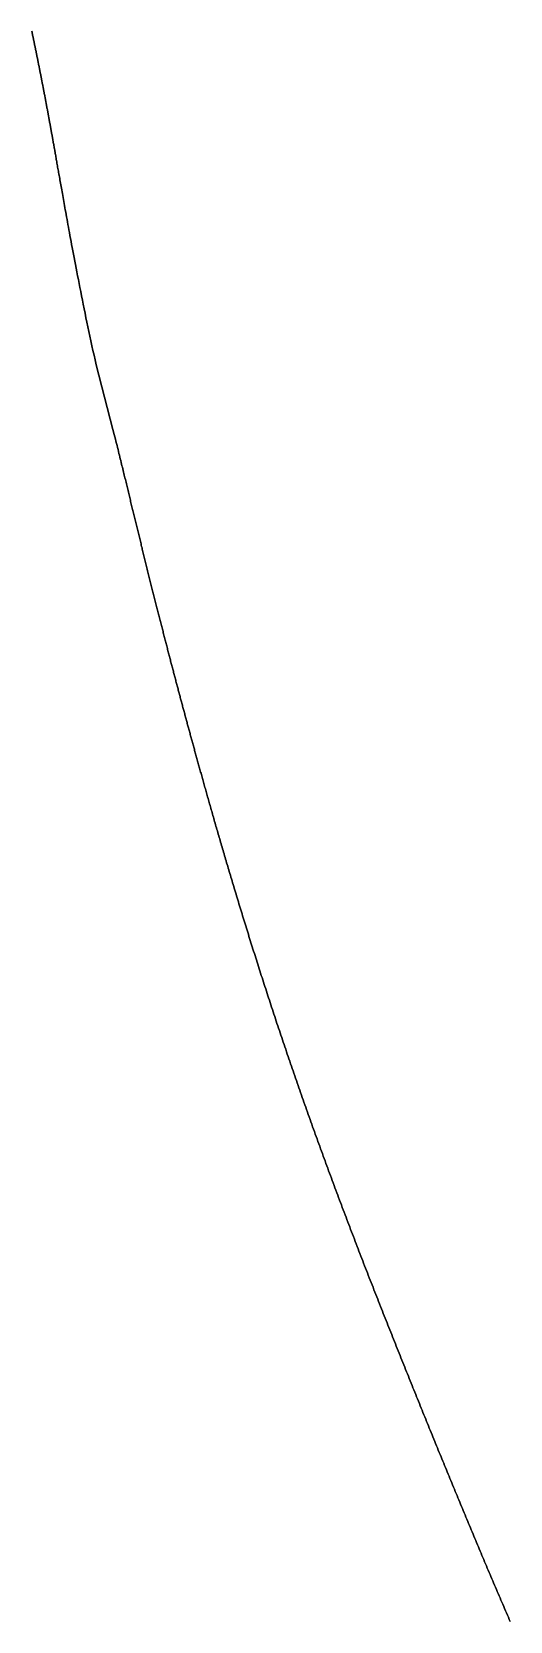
# Model space of a CAD drawing. Header units: inches. Extents: x 130170 to 284068, y 377793 to 804530.
# Drawn here: x 249242.7 to 249263.9, y 746521.3 to 746591.9 of the extents above; entities that cross this region are included whole.
import ezdxf

# ---------------------------------------------------------------- set-up
doc = ezdxf.new("R2010")
doc.units = ezdxf.units.IN
doc.header["$MEASUREMENT"] = 0
doc.layers.add('muni_il', color=7, linetype='Continuous')

msp = doc.modelspace()

# ---------------------------------------------------------------- linework, layer by layer
at = {"layer": 'muni_il'}
for points in [[(249242.656, 746591.887), (249242.665, 746591.842), (249242.674, 746591.799), (249242.683, 746591.755), (249242.692, 746591.711), (249242.702, 746591.667), (249242.711, 746591.624), (249242.72, 746591.581), (249242.729, 746591.537), (249242.738, 746591.494), (249242.747, 746591.451), (249242.755, 746591.408), (249242.764, 746591.366), (249242.773, 746591.323), (249242.782, 746591.28), (249242.791, 746591.238), (249242.799, 746591.195), (249242.808, 746591.153), (249242.817, 746591.111), (249242.825, 746591.069), (249242.834, 746591.026), (249242.843, 746590.984), (249242.851, 746590.942), (249242.86, 746590.9), (249242.868, 746590.858), (249242.877, 746590.817), (249242.885, 746590.775), (249242.894, 746590.733), (249242.902, 746590.691), (249242.91, 746590.65), (249242.919, 746590.608), (249242.927, 746590.567), (249242.936, 746590.525), (249242.944, 746590.483), (249242.952, 746590.442), (249242.96, 746590.401), (249242.969, 746590.359), (249242.977, 746590.318), (249242.985, 746590.276), (249242.993, 746590.235), (249243.002, 746590.193), (249243.01, 746590.152), (249243.018, 746590.111), (249243.026, 746590.069), (249243.034, 746590.028), (249243.042, 746589.987), (249243.05, 746589.945), (249243.059, 746589.904), (249243.067, 746589.863), (249243.075, 746589.821), (249243.083, 746589.78), (249243.091, 746589.739), (249243.099, 746589.697), (249243.107, 746589.656), (249243.115, 746589.614), (249243.123, 746589.573), (249243.131, 746589.532), (249243.139, 746589.49), (249243.147, 746589.449), (249243.155, 746589.407), (249243.163, 746589.366), (249243.171, 746589.324), (249243.179, 746589.283), (249243.187, 746589.241), (249243.195, 746589.2), (249243.203, 746589.158), (249243.211, 746589.116), (249243.219, 746589.075), (249243.227, 746589.033), (249243.235, 746588.991), (249243.243, 746588.949), (249243.251, 746588.908), (249243.258, 746588.866), (249243.266, 746588.824), (249243.274, 746588.782), (249243.282, 746588.74), (249243.29, 746588.698), (249243.298, 746588.656), (249243.306, 746588.614), (249243.314, 746588.572), (249243.322, 746588.53), (249243.33, 746588.487), (249243.338, 746588.445), (249243.345, 746588.403), (249243.353, 746588.36), (249243.361, 746588.318), (249243.369, 746588.275), (249243.377, 746588.233), (249243.385, 746588.19), (249243.393, 746588.147), (249243.401, 746588.105), (249243.409, 746588.062), (249243.417, 746588.019), (249243.425, 746587.976), (249243.432, 746587.933), (249243.44, 746587.89), (249243.448, 746587.846), (249243.456, 746587.803), (249243.464, 746587.759), (249243.472, 746587.716), (249243.48, 746587.672), (249243.488, 746587.628), (249243.496, 746587.584), (249243.504, 746587.54), (249243.512, 746587.496), (249243.52, 746587.451), (249243.528, 746587.406), (249243.536, 746587.362), (249243.545, 746587.317), (249243.553, 746587.271), (249243.561, 746587.226), (249243.569, 746587.18), (249243.577, 746587.135), (249243.586, 746587.088), (249243.594, 746587.042), (249243.602, 746586.995), (249243.611, 746586.948), (249243.619, 746586.901), (249243.627, 746586.854), (249243.636, 746586.806), (249243.644, 746586.757), (249243.653, 746586.709), (249243.662, 746586.66), (249243.671, 746586.61), (249243.679, 746586.56), (249243.688, 746586.51), (249243.697, 746586.459), (249243.706, 746586.407), (249243.716, 746586.355), (249243.725, 746586.303), (249243.734, 746586.249), (249243.744, 746586.195), (249243.753, 746586.141), (249243.763, 746586.085), (249243.773, 746586.029), (249243.783, 746585.972), (249243.793, 746585.915), (249243.803, 746585.856), (249243.814, 746585.797), (249243.824, 746585.736), (249243.835, 746585.675), (249243.846, 746585.612), (249243.857, 746585.548), (249243.869, 746585.484), (249243.88, 746585.418), (249243.892, 746585.35), (249243.904, 746585.282), (249243.917, 746585.212), (249243.929, 746585.14), (249243.942, 746585.067), (249243.956, 746584.993), (249243.969, 746584.917), (249243.983, 746584.839), (249243.997, 746584.759), (249244.011, 746584.678), (249244.026, 746584.595), (249244.042, 746584.51), (249244.057, 746584.422), (249244.073, 746584.333), (249244.09, 746584.242), (249244.107, 746584.148), (249244.124, 746584.052), (249244.142, 746583.953), (249244.16, 746583.852), (249244.179, 746583.749), (249244.198, 746583.643), (249244.218, 746583.534), (249244.238, 746583.422), (249244.259, 746583.308), (249244.281, 746583.19), (249244.303, 746583.07), (249244.326, 746582.946), (249244.35, 746582.82), (249244.374, 746582.69), (249244.399, 746582.557), (249244.424, 746582.42), (249244.45, 746582.281), (249244.477, 746582.138), (249244.505, 746581.991), (249244.534, 746581.841), (249244.563, 746581.687), (249244.593, 746581.53), (249244.624, 746581.37), (249244.656, 746581.205), (249244.688, 746581.037), (249244.722, 746580.866), (249244.756, 746580.691), (249244.791, 746580.513), (249244.827, 746580.331), (249244.864, 746580.146), (249244.901, 746579.958), (249244.94, 746579.766), (249244.979, 746579.572), (249245.019, 746579.374), (249245.06, 746579.174), (249245.102, 746578.972), (249245.145, 746578.767), (249245.188, 746578.56), (249245.232, 746578.352), (249245.277, 746578.142), (249245.323, 746577.931), (249245.369, 746577.72), (249245.416, 746577.509), (249245.463, 746577.297), (249245.511, 746577.087), (249246.257, 746574.218), (249246.312, 746573.996), (249246.338, 746573.891), (249246.364, 746573.789), (249246.389, 746573.69), (249246.412, 746573.594), (249246.436, 746573.5), (249246.458, 746573.409), (249246.48, 746573.321), (249246.502, 746573.234), (249246.522, 746573.15), (249246.543, 746573.068), (249246.562, 746572.987), (249246.582, 746572.908), (249246.601, 746572.831), (249246.619, 746572.756), (249246.638, 746572.681), (249246.656, 746572.609), (249246.673, 746572.537), (249246.69, 746572.466), (249246.707, 746572.397), (249246.724, 746572.328), (249246.741, 746572.261), (249246.757, 746572.194), (249246.773, 746572.128), (249246.789, 746572.063), (249246.805, 746571.998), (249246.82, 746571.934), (249246.836, 746571.871), (249246.851, 746571.808), (249246.866, 746571.746), (249246.881, 746571.684), (249246.896, 746571.623), (249246.911, 746571.562), (249246.926, 746571.501), (249246.94, 746571.44), (249246.955, 746571.38), (249246.969, 746571.32), (249246.984, 746571.261), (249246.998, 746571.201), (249247.013, 746571.142), (249247.027, 746571.083), (249247.041, 746571.024), (249247.056, 746570.965), (249247.07, 746570.906), (249247.084, 746570.847), (249247.098, 746570.789), (249247.113, 746570.73), (249247.127, 746570.672), (249247.141, 746570.613), (249247.155, 746570.555), (249247.17, 746570.496), (249247.184, 746570.438), (249247.198, 746570.379), (249247.212, 746570.321), (249247.226, 746570.262), (249247.241, 746570.204), (249247.255, 746570.145), (249247.269, 746570.087), (249247.283, 746570.028), (249247.298, 746569.969), (249247.312, 746569.911), (249247.326, 746569.852), (249247.341, 746569.793), (249247.355, 746569.734), (249247.37, 746569.675), (249247.384, 746569.616), (249247.398, 746569.557), (249247.413, 746569.498), (249247.427, 746569.439), (249247.442, 746569.38), (249247.456, 746569.321), (249247.471, 746569.262), (249247.485, 746569.202), (249247.5, 746569.143), (249247.514, 746569.084), (249247.529, 746569.024), (249247.544, 746568.965), (249247.558, 746568.905), (249247.573, 746568.846), (249247.588, 746568.786), (249247.602, 746568.726), (249247.617, 746568.667), (249247.632, 746568.607), (249247.646, 746568.547), (249247.661, 746568.488), (249247.676, 746568.428), (249247.691, 746568.368), (249247.706, 746568.309), (249247.72, 746568.249), (249247.735, 746568.189), (249247.75, 746568.13), (249247.765, 746568.07), (249247.779, 746568.011), (249247.794, 746567.951), (249247.809, 746567.891), (249247.824, 746567.832), (249247.839, 746567.772), (249247.853, 746567.713), (249247.868, 746567.654), (249247.883, 746567.594), (249247.898, 746567.535), (249247.913, 746567.476), (249247.927, 746567.417), (249247.942, 746567.358), (249247.957, 746567.299), (249247.972, 746567.24), (249247.986, 746567.181), (249248.001, 746567.122), (249248.016, 746567.063), (249248.031, 746567.005), (249248.045, 746566.946), (249248.06, 746566.888), (249248.075, 746566.83), (249248.089, 746566.772), (249248.104, 746566.713), (249248.118, 746566.655), (249248.133, 746566.598), (249248.148, 746566.54), (249248.162, 746566.482), (249248.177, 746566.425), (249248.191, 746566.368), (249248.206, 746566.31), (249248.22, 746566.253), (249248.235, 746566.196), (249248.249, 746566.14), (249248.263, 746566.083), (249248.278, 746566.026), (249248.292, 746565.97), (249248.306, 746565.914), (249248.321, 746565.858), (249248.335, 746565.802), (249248.349, 746565.746), (249248.363, 746565.69), (249248.377, 746565.635), (249248.392, 746565.579), (249248.406, 746565.524), (249248.42, 746565.469), (249248.434, 746565.414), (249248.448, 746565.36), (249248.462, 746565.305), (249248.476, 746565.251), (249248.49, 746565.196), (249248.504, 746565.142), (249248.517, 746565.088), (249248.531, 746565.035), (249248.545, 746564.981), (249248.559, 746564.927), (249248.573, 746564.874), (249248.586, 746564.821), (249248.6, 746564.768), (249248.614, 746564.715), (249248.627, 746564.662), (249248.641, 746564.61), (249248.655, 746564.557), (249248.668, 746564.505), (249248.682, 746564.453), (249248.695, 746564.401), (249248.709, 746564.349), (249248.722, 746564.297), (249248.735, 746564.246), (249248.749, 746564.194), (249248.762, 746564.143), (249248.775, 746564.092), (249248.789, 746564.041), (249248.802, 746563.99), (249248.815, 746563.939), (249248.829, 746563.889), (249248.842, 746563.838), (249248.855, 746563.788), (249248.868, 746563.738), (249248.881, 746563.687), (249248.894, 746563.637), (249248.908, 746563.587), (249248.921, 746563.538), (249248.934, 746563.488), (249248.947, 746563.438), (249248.96, 746563.389), (249248.973, 746563.339), (249248.986, 746563.29), (249248.999, 746563.241), (249249.012, 746563.192), (249249.025, 746563.143), (249249.038, 746563.094), (249249.051, 746563.045), (249249.064, 746562.996), (249249.077, 746562.947), (249249.089, 746562.899), (249249.102, 746562.85), (249249.115, 746562.802), (249249.128, 746562.753), (249249.141, 746562.705), (249249.154, 746562.657), (249249.167, 746562.608), (249249.18, 746562.56), (249249.192, 746562.512), (249249.205, 746562.464), (249249.218, 746562.416), (249249.231, 746562.368), (249249.244, 746562.32), (249249.257, 746562.272), (249249.269, 746562.224), (249249.282, 746562.176), (249249.295, 746562.128), (249249.308, 746562.08), (249249.321, 746562.032), (249249.334, 746561.984), (249249.347, 746561.936), (249249.36, 746561.888), (249249.372, 746561.841), (249249.385, 746561.793), (249249.398, 746561.745), (249249.411, 746561.697), (249249.424, 746561.649), (249249.437, 746561.601), (249249.45, 746561.553), (249249.463, 746561.505), (249249.476, 746561.457), (249249.489, 746561.409), (249249.502, 746561.361), (249249.515, 746561.312), (249249.528, 746561.264), (249249.541, 746561.216), (249249.554, 746561.167), (249249.568, 746561.119), (249249.581, 746561.07), (249249.594, 746561.022), (249249.607, 746560.973), (249249.621, 746560.924), (249249.634, 746560.875), (249249.647, 746560.827), (249249.661, 746560.777), (249249.674, 746560.728), (249249.687, 746560.679), (249249.701, 746560.63), (249249.714, 746560.58), (249249.728, 746560.531), (249249.742, 746560.481), (249249.755, 746560.431), (249249.769, 746560.381), (249249.783, 746560.331), (249249.796, 746560.281), (249249.81, 746560.23), (249249.824, 746560.18), (249249.838, 746560.129), (249249.852, 746560.078), (249249.866, 746560.027), (249249.88, 746559.976), (249249.894, 746559.924), (249249.909, 746559.873), (249249.923, 746559.821), (249249.937, 746559.769), (249249.952, 746559.717), (249249.966, 746559.664), (249249.981, 746559.612), (249249.995, 746559.559), (249250.01, 746559.506), (249250.025, 746559.453), (249250.04, 746559.399), (249250.055, 746559.345), (249250.069, 746559.291), (249250.085, 746559.237), (249250.1, 746559.183), (249250.115, 746559.128), (249250.13, 746559.073), (249250.146, 746559.018), (249250.161, 746558.962), (249250.177, 746558.907), (249250.192, 746558.851), (249250.208, 746558.794), (249250.224, 746558.738), (249250.24, 746558.681), (249250.256, 746558.624), (249250.272, 746558.566), (249250.288, 746558.508), (249250.304, 746558.45), (249250.321, 746558.392), (249250.337, 746558.333), (249250.354, 746558.274), (249250.37, 746558.215), (249250.387, 746558.155), (249250.404, 746558.095), (249250.421, 746558.035), (249250.438, 746557.974), (249250.456, 746557.913), (249250.473, 746557.852), (249250.49, 746557.79), (249250.508, 746557.728), (249250.526, 746557.665), (249250.544, 746557.602), (249250.562, 746557.539), (249250.58, 746557.476), (249250.598, 746557.412), (249250.616, 746557.347), (249250.635, 746557.283), (249250.653, 746557.218), (249250.672, 746557.152), (249250.691, 746557.086), (249250.71, 746557.02), (249250.729, 746556.953), (249250.748, 746556.886), (249250.767, 746556.819), (249250.787, 746556.751), (249250.807, 746556.683), (249250.826, 746556.614), (249250.846, 746556.545), (249250.866, 746556.475), (249250.887, 746556.406), (249250.907, 746556.335), (249250.927, 746556.264), (249250.948, 746556.193), (249250.969, 746556.122), (249250.99, 746556.05), (249251.011, 746555.977), (249251.032, 746555.904), (249251.053, 746555.831), (249251.075, 746555.758), (249251.097, 746555.683), (249251.118, 746555.609), (249251.14, 746555.534), (249251.162, 746555.458), (249251.185, 746555.383), (249251.207, 746555.306), (249251.23, 746555.23), (249251.252, 746555.153), (249251.275, 746555.075), (249251.298, 746554.997), (249251.322, 746554.919), (249251.345, 746554.84), (249251.368, 746554.76), (249251.392, 746554.681), (249251.416, 746554.601), (249251.44, 746554.52), (249251.464, 746554.439), (249251.488, 746554.358), (249251.513, 746554.276), (249251.537, 746554.194), (249251.562, 746554.111), (249251.587, 746554.028), (249251.612, 746553.945), (249251.637, 746553.861), (249251.663, 746553.776), (249251.688, 746553.692), (249251.714, 746553.606), (249251.74, 746553.521), (249251.766, 746553.435), (249251.792, 746553.349), (249251.818, 746553.262), (249251.845, 746553.175), (249251.872, 746553.087), (249251.898, 746552.999), (249251.925, 746552.911), (249251.952, 746552.822), (249251.98, 746552.733), (249252.007, 746552.644), (249252.035, 746552.554), (249252.063, 746552.464), (249252.09, 746552.373), (249252.119, 746552.282), (249252.147, 746552.191), (249252.175, 746552.099), (249252.204, 746552.007), (249252.232, 746551.915), (249252.261, 746551.822), (249252.29, 746551.729), (249252.319, 746551.635), (249252.349, 746551.542), (249252.378, 746551.447), (249252.408, 746551.353), (249252.437, 746551.258), (249252.467, 746551.163), (249252.497, 746551.068), (249252.527, 746550.972), (249252.558, 746550.876), (249252.588, 746550.78), (249252.619, 746550.683), (249252.65, 746550.586), (249252.681, 746550.489), (249252.712, 746550.391), (249252.743, 746550.293), (249252.774, 746550.195), (249252.806, 746550.097), (249252.837, 746549.998), (249252.869, 746549.899), (249252.901, 746549.8), (249252.933, 746549.7), (249252.965, 746549.6), (249252.997, 746549.5), (249253.03, 746549.4), (249253.062, 746549.3), (249253.095, 746549.199), (249253.128, 746549.098), (249253.161, 746548.996), (249253.194, 746548.895), (249253.227, 746548.793), (249253.261, 746548.691), (249253.294, 746548.589), (249253.328, 746548.487), (249253.362, 746548.384), (249253.396, 746548.281), (249253.43, 746548.178), (249253.464, 746548.075), (249253.498, 746547.972), (249253.532, 746547.868), (249253.567, 746547.765), (249253.601, 746547.661), (249253.636, 746547.556), (249253.671, 746547.452), (249253.706, 746547.348), (249253.741, 746547.243), (249253.776, 746547.138), (249253.812, 746547.033), (249253.847, 746546.928), (249253.883, 746546.823), (249253.918, 746546.718), (249253.954, 746546.612), (249253.99, 746546.506), (249254.026, 746546.4), (249254.062, 746546.294), (249254.098, 746546.188), (249254.135, 746546.082), (249254.171, 746545.976), (249254.207, 746545.869), (249254.244, 746545.763), (249254.281, 746545.656), (249254.318, 746545.549), (249254.355, 746545.442), (249254.392, 746545.335), (249254.429, 746545.228), (249254.466, 746545.121), (249254.503, 746545.014), (249254.541, 746544.906), (249254.578, 746544.799), (249254.616, 746544.691), (249254.654, 746544.584), (249254.691, 746544.476), (249254.729, 746544.368), (249254.767, 746544.26), (249254.805, 746544.153), (249254.843, 746544.045), (249254.882, 746543.937), (249254.92, 746543.828), (249254.958, 746543.72), (249254.997, 746543.612), (249255.036, 746543.504), (249255.074, 746543.396), (249255.113, 746543.287), (249255.152, 746543.179), (249255.191, 746543.07), (249255.23, 746542.962), (249255.269, 746542.854), (249255.308, 746542.745), (249255.347, 746542.636), (249255.386, 746542.528), (249255.426, 746542.419), (249255.465, 746542.311), (249255.504, 746542.202), (249255.544, 746542.093), (249255.584, 746541.985), (249255.623, 746541.876), (249255.663, 746541.767), (249255.703, 746541.659), (249255.743, 746541.55), (249255.783, 746541.441), (249255.823, 746541.333), (249255.863, 746541.224), (249255.903, 746541.115), (249255.943, 746541.007), (249255.983, 746540.898), (249256.024, 746540.79), (249256.064, 746540.681), (249256.104, 746540.572), (249256.145, 746540.464), (249256.185, 746540.355), (249256.226, 746540.247), (249256.266, 746540.138), (249256.307, 746540.03), (249256.348, 746539.921), (249256.388, 746539.813), (249256.429, 746539.705), (249256.47, 746539.596), (249256.511, 746539.488), (249256.552, 746539.38), (249256.593, 746539.271), (249256.634, 746539.163), (249256.675, 746539.055), (249256.716, 746538.947), (249256.757, 746538.839), (249256.798, 746538.731), (249256.839, 746538.623), (249256.88, 746538.515), (249256.921, 746538.408), (249256.963, 746538.3), (249257.004, 746538.192), (249257.045, 746538.085), (249257.086, 746537.977), (249257.128, 746537.87), (249257.169, 746537.762), (249257.21, 746537.655), (249257.252, 746537.548), (249257.293, 746537.441), (249257.334, 746537.334), (249257.376, 746537.227), (249257.417, 746537.12), (249257.459, 746537.013), (249257.5, 746536.906), (249257.542, 746536.8), (249257.583, 746536.693), (249257.625, 746536.587), (249257.666, 746536.48), (249257.708, 746536.374), (249257.749, 746536.268), (249257.791, 746536.162), (249257.832, 746536.056), (249257.874, 746535.95), (249257.915, 746535.844), (249257.956, 746535.738), (249257.998, 746535.633), (249258.039, 746535.527), (249258.081, 746535.422), (249258.122, 746535.317), (249258.164, 746535.211), (249258.205, 746535.106), (249258.247, 746535.001), (249258.288, 746534.897), (249258.33, 746534.792), (249258.371, 746534.687), (249258.412, 746534.583), (249258.454, 746534.479), (249258.495, 746534.374), (249258.536, 746534.27), (249258.578, 746534.166), (249258.619, 746534.062), (249258.66, 746533.959), (249258.702, 746533.855), (249258.743, 746533.751), (249258.784, 746533.648), (249258.825, 746533.545), (249258.866, 746533.442), (249258.908, 746533.339), (249258.949, 746533.236), (249258.99, 746533.133), (249259.031, 746533.031), (249259.072, 746532.928), (249259.113, 746532.826), (249259.154, 746532.724), (249259.195, 746532.622), (249259.236, 746532.52), (249259.277, 746532.418), (249259.318, 746532.316), (249259.359, 746532.215), (249259.399, 746532.113), (249259.44, 746532.012), (249259.481, 746531.911), (249259.522, 746531.81), (249259.562, 746531.709), (249259.603, 746531.608), (249259.644, 746531.508), (249259.684, 746531.407), (249259.725, 746531.307), (249259.765, 746531.207), (249259.806, 746531.107), (249259.846, 746531.007), (249259.887, 746530.907), (249259.927, 746530.807), (249259.967, 746530.708), (249260.008, 746530.609), (249260.048, 746530.509), (249260.088, 746530.41), (249260.128, 746530.311), (249260.169, 746530.212), (249260.209, 746530.114), (249260.249, 746530.015), (249260.289, 746529.916), (249260.329, 746529.818), (249260.369, 746529.72), (249260.409, 746529.622), (249260.449, 746529.524), (249260.489, 746529.426), (249260.529, 746529.328), (249260.569, 746529.23), (249260.608, 746529.133), (249260.648, 746529.036), (249260.688, 746528.938), (249260.728, 746528.841), (249260.767, 746528.744), (249260.807, 746528.647), (249260.847, 746528.55), (249260.886, 746528.454), (249260.926, 746528.357), (249260.966, 746528.26), (249261.005, 746528.164), (249261.045, 746528.068), (249261.084, 746527.971), (249261.124, 746527.875), (249261.163, 746527.779), (249261.203, 746527.683), (249261.242, 746527.587), (249261.282, 746527.492), (249261.321, 746527.396), (249261.361, 746527.3), (249261.4, 746527.205), (249261.439, 746527.11), (249261.479, 746527.014), (249261.518, 746526.919), (249261.557, 746526.824), (249261.597, 746526.729), (249261.636, 746526.633), (249261.675, 746526.538), (249261.715, 746526.444), (249261.754, 746526.349), (249261.793, 746526.254), (249261.833, 746526.159), (249261.872, 746526.064), (249261.912, 746525.97), (249261.951, 746525.875), (249261.99, 746525.78), (249262.03, 746525.686), (249262.069, 746525.591), (249262.108, 746525.497), (249262.148, 746525.403), (249262.187, 746525.308), (249262.227, 746525.214), (249262.266, 746525.12), (249262.306, 746525.025), (249262.345, 746524.931), (249262.385, 746524.837), (249262.424, 746524.742), (249262.464, 746524.648), (249262.503, 746524.554), (249262.543, 746524.46), (249262.583, 746524.365), (249262.622, 746524.271), (249262.662, 746524.177), (249262.702, 746524.083), (249262.741, 746523.989), (249262.781, 746523.894), (249262.821, 746523.8), (249262.861, 746523.706), (249262.901, 746523.612), (249262.941, 746523.517), (249262.981, 746523.423), (249263.021, 746523.329), (249263.061, 746523.234), (249263.101, 746523.14), (249263.142, 746523.045), (249263.182, 746522.951), (249263.222, 746522.856), (249263.263, 746522.762), (249263.303, 746522.667), (249263.344, 746522.573), (249263.384, 746522.478), (249263.425, 746522.383), (249263.465, 746522.288), (249263.506, 746522.193), (249263.547, 746522.099), (249263.588, 746522.004), (249263.629, 746521.909), (249263.67, 746521.813), (249263.711, 746521.718), (249263.752, 746521.623), (249263.794, 746521.528), (249263.835, 746521.432), (249263.876, 746521.337)], [(249263.876, 746521.337), (249263.835, 746521.432), (249263.794, 746521.528), (249263.752, 746521.623), (249263.711, 746521.718), (249263.67, 746521.813), (249263.629, 746521.909), (249263.588, 746522.004), (249263.547, 746522.099), (249263.506, 746522.193), (249263.465, 746522.288), (249263.425, 746522.383), (249263.384, 746522.478), (249263.344, 746522.573), (249263.303, 746522.667), (249263.263, 746522.762), (249263.222, 746522.856), (249263.182, 746522.951), (249263.142, 746523.045), (249263.101, 746523.14), (249263.061, 746523.234), (249263.021, 746523.329), (249262.981, 746523.423), (249262.941, 746523.517), (249262.901, 746523.612), (249262.861, 746523.706), (249262.821, 746523.8), (249262.781, 746523.894), (249262.741, 746523.989), (249262.702, 746524.083), (249262.662, 746524.177), (249262.622, 746524.271), (249262.583, 746524.365), (249262.543, 746524.46), (249262.503, 746524.554), (249262.464, 746524.648), (249262.424, 746524.742), (249262.385, 746524.837), (249262.345, 746524.931), (249262.306, 746525.025), (249262.266, 746525.12), (249262.227, 746525.214), (249262.187, 746525.308), (249262.148, 746525.403), (249262.108, 746525.497), (249262.069, 746525.591), (249262.03, 746525.686), (249261.99, 746525.78), (249261.951, 746525.875), (249261.912, 746525.97), (249261.872, 746526.064), (249261.833, 746526.159), (249261.793, 746526.254), (249261.754, 746526.349), (249261.715, 746526.444), (249261.675, 746526.538), (249261.636, 746526.633), (249261.597, 746526.729), (249261.557, 746526.824), (249261.518, 746526.919), (249261.479, 746527.014), (249261.439, 746527.11), (249261.4, 746527.205), (249261.361, 746527.3), (249261.321, 746527.396), (249261.282, 746527.492), (249261.242, 746527.587), (249261.203, 746527.683), (249261.163, 746527.779), (249261.124, 746527.875), (249261.084, 746527.971), (249261.045, 746528.068), (249261.005, 746528.164), (249260.966, 746528.26), (249260.926, 746528.357), (249260.886, 746528.454), (249260.847, 746528.55), (249260.807, 746528.647), (249260.767, 746528.744), (249260.728, 746528.841), (249260.688, 746528.938), (249260.648, 746529.036), (249260.608, 746529.133), (249260.569, 746529.23), (249260.529, 746529.328), (249260.489, 746529.426), (249260.449, 746529.524), (249260.409, 746529.622), (249260.369, 746529.72), (249260.329, 746529.818), (249260.289, 746529.916), (249260.249, 746530.015), (249260.209, 746530.114), (249260.169, 746530.212), (249260.128, 746530.311), (249260.088, 746530.41), (249260.048, 746530.509), (249260.008, 746530.609), (249259.967, 746530.708), (249259.927, 746530.807), (249259.887, 746530.907), (249259.846, 746531.007), (249259.806, 746531.107), (249259.765, 746531.207), (249259.725, 746531.307), (249259.684, 746531.407), (249259.644, 746531.508), (249259.603, 746531.608), (249259.562, 746531.709), (249259.522, 746531.81), (249259.481, 746531.911), (249259.44, 746532.012), (249259.399, 746532.113), (249259.359, 746532.215), (249259.318, 746532.316), (249259.277, 746532.418), (249259.236, 746532.52), (249259.195, 746532.622), (249259.154, 746532.724), (249259.113, 746532.826), (249259.072, 746532.928), (249259.031, 746533.031), (249258.99, 746533.133), (249258.949, 746533.236), (249258.908, 746533.339), (249258.866, 746533.442), (249258.825, 746533.545), (249258.784, 746533.648), (249258.743, 746533.751), (249258.702, 746533.855), (249258.66, 746533.959), (249258.619, 746534.062), (249258.578, 746534.166), (249258.536, 746534.27), (249258.495, 746534.374), (249258.454, 746534.479), (249258.412, 746534.583), (249258.371, 746534.687), (249258.33, 746534.792), (249258.288, 746534.897), (249258.247, 746535.001), (249258.205, 746535.106), (249258.164, 746535.211), (249258.122, 746535.317), (249258.081, 746535.422), (249258.039, 746535.527), (249257.998, 746535.633), (249257.956, 746535.738), (249257.915, 746535.844), (249257.874, 746535.95), (249257.832, 746536.056), (249257.791, 746536.162), (249257.749, 746536.268), (249257.708, 746536.374), (249257.666, 746536.48), (249257.625, 746536.587), (249257.583, 746536.693), (249257.542, 746536.8), (249257.5, 746536.906), (249257.459, 746537.013), (249257.417, 746537.12), (249257.376, 746537.227), (249257.334, 746537.334), (249257.293, 746537.441), (249257.252, 746537.548), (249257.21, 746537.655), (249257.169, 746537.762), (249257.128, 746537.87), (249257.086, 746537.977), (249257.045, 746538.085), (249257.004, 746538.192), (249256.963, 746538.3), (249256.921, 746538.408), (249256.88, 746538.515), (249256.839, 746538.623), (249256.798, 746538.731), (249256.757, 746538.839), (249256.716, 746538.947), (249256.675, 746539.055), (249256.634, 746539.163), (249256.593, 746539.271), (249256.552, 746539.38), (249256.511, 746539.488), (249256.47, 746539.596), (249256.429, 746539.705), (249256.388, 746539.813), (249256.348, 746539.921), (249256.307, 746540.03), (249256.266, 746540.138), (249256.226, 746540.247), (249256.185, 746540.355), (249256.145, 746540.464), (249256.104, 746540.572), (249256.064, 746540.681), (249256.024, 746540.79), (249255.983, 746540.898), (249255.943, 746541.007), (249255.903, 746541.115), (249255.863, 746541.224), (249255.823, 746541.333), (249255.783, 746541.441), (249255.743, 746541.55), (249255.703, 746541.659), (249255.663, 746541.767), (249255.623, 746541.876), (249255.584, 746541.985), (249255.544, 746542.093), (249255.504, 746542.202), (249255.465, 746542.311), (249255.426, 746542.419), (249255.386, 746542.528), (249255.347, 746542.636), (249255.308, 746542.745), (249255.269, 746542.854), (249255.23, 746542.962), (249255.191, 746543.07), (249255.152, 746543.179), (249255.113, 746543.287), (249255.074, 746543.396), (249255.036, 746543.504), (249254.997, 746543.612), (249254.958, 746543.72), (249254.92, 746543.828), (249254.882, 746543.937), (249254.843, 746544.045), (249254.805, 746544.153), (249254.767, 746544.26), (249254.729, 746544.368), (249254.691, 746544.476), (249254.654, 746544.584), (249254.616, 746544.691), (249254.578, 746544.799), (249254.541, 746544.906), (249254.503, 746545.014), (249254.466, 746545.121), (249254.429, 746545.228), (249254.392, 746545.335), (249254.355, 746545.442), (249254.318, 746545.549), (249254.281, 746545.656), (249254.244, 746545.763), (249254.207, 746545.869), (249254.171, 746545.976), (249254.135, 746546.082), (249254.098, 746546.188), (249254.062, 746546.294), (249254.026, 746546.4), (249253.99, 746546.506), (249253.954, 746546.612), (249253.918, 746546.718), (249253.883, 746546.823), (249253.847, 746546.928), (249253.812, 746547.033), (249253.776, 746547.138), (249253.741, 746547.243), (249253.706, 746547.348), (249253.671, 746547.452), (249253.636, 746547.556), (249253.601, 746547.661), (249253.567, 746547.765), (249253.532, 746547.868), (249253.498, 746547.972), (249253.464, 746548.075), (249253.43, 746548.178), (249253.396, 746548.281), (249253.362, 746548.384), (249253.328, 746548.487), (249253.294, 746548.589), (249253.261, 746548.691), (249253.227, 746548.793), (249253.194, 746548.895), (249253.161, 746548.996), (249253.128, 746549.098), (249253.095, 746549.199), (249253.062, 746549.3), (249253.03, 746549.4), (249252.997, 746549.5), (249252.965, 746549.6), (249252.933, 746549.7), (249252.901, 746549.8), (249252.869, 746549.899), (249252.837, 746549.998), (249252.806, 746550.097), (249252.774, 746550.195), (249252.743, 746550.293), (249252.712, 746550.391), (249252.681, 746550.489), (249252.65, 746550.586), (249252.619, 746550.683), (249252.588, 746550.78), (249252.558, 746550.876), (249252.527, 746550.972), (249252.497, 746551.068), (249252.467, 746551.163), (249252.437, 746551.258), (249252.408, 746551.353), (249252.378, 746551.447), (249252.349, 746551.542), (249252.319, 746551.635), (249252.29, 746551.729), (249252.261, 746551.822), (249252.232, 746551.915), (249252.204, 746552.007), (249252.175, 746552.099), (249252.147, 746552.191), (249252.119, 746552.282), (249252.09, 746552.373), (249252.063, 746552.464), (249252.035, 746552.554), (249252.007, 746552.644), (249251.98, 746552.733), (249251.952, 746552.822), (249251.925, 746552.911), (249251.898, 746552.999), (249251.872, 746553.087), (249251.845, 746553.175), (249251.818, 746553.262), (249251.792, 746553.349), (249251.766, 746553.435), (249251.74, 746553.521), (249251.714, 746553.606), (249251.688, 746553.692), (249251.663, 746553.776), (249251.637, 746553.861), (249251.612, 746553.945), (249251.587, 746554.028), (249251.562, 746554.111), (249251.537, 746554.194), (249251.513, 746554.276), (249251.488, 746554.358), (249251.464, 746554.439), (249251.44, 746554.52), (249251.416, 746554.601), (249251.392, 746554.681), (249251.368, 746554.76), (249251.345, 746554.84), (249251.322, 746554.919), (249251.298, 746554.997), (249251.275, 746555.075), (249251.252, 746555.153), (249251.23, 746555.23), (249251.207, 746555.306), (249251.185, 746555.383), (249251.162, 746555.458), (249251.14, 746555.534), (249251.118, 746555.609), (249251.097, 746555.683), (249251.075, 746555.758), (249251.053, 746555.831), (249251.032, 746555.904), (249251.011, 746555.977), (249250.99, 746556.05), (249250.969, 746556.122), (249250.948, 746556.193), (249250.927, 746556.264), (249250.907, 746556.335), (249250.887, 746556.406), (249250.866, 746556.475), (249250.846, 746556.545), (249250.826, 746556.614), (249250.807, 746556.683), (249250.787, 746556.751), (249250.767, 746556.819), (249250.748, 746556.886), (249250.729, 746556.953), (249250.71, 746557.02), (249250.691, 746557.086), (249250.672, 746557.152), (249250.653, 746557.218), (249250.635, 746557.283), (249250.616, 746557.347), (249250.598, 746557.412), (249250.58, 746557.476), (249250.562, 746557.539), (249250.544, 746557.602), (249250.526, 746557.665), (249250.508, 746557.728), (249250.49, 746557.79), (249250.473, 746557.852), (249250.456, 746557.913), (249250.438, 746557.974), (249250.421, 746558.035), (249250.404, 746558.095), (249250.387, 746558.155), (249250.37, 746558.215), (249250.354, 746558.274), (249250.337, 746558.333), (249250.321, 746558.392), (249250.304, 746558.45), (249250.288, 746558.508), (249250.272, 746558.566), (249250.256, 746558.624), (249250.24, 746558.681), (249250.224, 746558.738), (249250.208, 746558.794), (249250.192, 746558.851), (249250.177, 746558.907), (249250.161, 746558.962), (249250.146, 746559.018), (249250.13, 746559.073), (249250.115, 746559.128), (249250.1, 746559.183), (249250.085, 746559.237), (249250.069, 746559.291), (249250.055, 746559.345), (249250.04, 746559.399), (249250.025, 746559.453), (249250.01, 746559.506), (249249.995, 746559.559), (249249.981, 746559.612), (249249.966, 746559.664), (249249.952, 746559.717), (249249.937, 746559.769), (249249.923, 746559.821), (249249.909, 746559.873), (249249.894, 746559.924), (249249.88, 746559.976), (249249.866, 746560.027), (249249.852, 746560.078), (249249.838, 746560.129), (249249.824, 746560.18), (249249.81, 746560.23), (249249.796, 746560.281), (249249.783, 746560.331), (249249.769, 746560.381), (249249.755, 746560.431), (249249.742, 746560.481), (249249.728, 746560.531), (249249.714, 746560.58), (249249.701, 746560.63), (249249.687, 746560.679), (249249.674, 746560.728), (249249.661, 746560.777), (249249.647, 746560.827), (249249.634, 746560.875), (249249.621, 746560.924), (249249.607, 746560.973), (249249.594, 746561.022), (249249.581, 746561.07), (249249.568, 746561.119), (249249.554, 746561.167), (249249.541, 746561.216), (249249.528, 746561.264), (249249.515, 746561.312), (249249.502, 746561.361), (249249.489, 746561.409), (249249.476, 746561.457), (249249.463, 746561.505), (249249.45, 746561.553), (249249.437, 746561.601), (249249.424, 746561.649), (249249.411, 746561.697), (249249.398, 746561.745), (249249.385, 746561.793), (249249.372, 746561.841), (249249.36, 746561.888), (249249.347, 746561.936), (249249.334, 746561.984), (249249.321, 746562.032), (249249.308, 746562.08), (249249.295, 746562.128), (249249.282, 746562.176), (249249.269, 746562.224), (249249.257, 746562.272), (249249.244, 746562.32), (249249.231, 746562.368), (249249.218, 746562.416), (249249.205, 746562.464), (249249.192, 746562.512), (249249.18, 746562.56), (249249.167, 746562.608), (249249.154, 746562.657), (249249.141, 746562.705), (249249.128, 746562.753), (249249.115, 746562.802), (249249.102, 746562.85), (249249.089, 746562.899), (249249.077, 746562.947), (249249.064, 746562.996), (249249.051, 746563.045), (249249.038, 746563.094), (249249.025, 746563.143), (249249.012, 746563.192), (249248.999, 746563.241), (249248.986, 746563.29), (249248.973, 746563.339), (249248.96, 746563.389), (249248.947, 746563.438), (249248.934, 746563.488), (249248.921, 746563.538), (249248.908, 746563.587), (249248.894, 746563.637), (249248.881, 746563.687), (249248.868, 746563.738), (249248.855, 746563.788), (249248.842, 746563.838), (249248.829, 746563.889), (249248.815, 746563.939), (249248.802, 746563.99), (249248.789, 746564.041), (249248.775, 746564.092), (249248.762, 746564.143), (249248.749, 746564.194), (249248.735, 746564.246), (249248.722, 746564.297), (249248.709, 746564.349), (249248.695, 746564.401), (249248.682, 746564.453), (249248.668, 746564.505), (249248.655, 746564.557), (249248.641, 746564.61), (249248.627, 746564.662), (249248.614, 746564.715), (249248.6, 746564.768), (249248.586, 746564.821), (249248.573, 746564.874), (249248.559, 746564.927), (249248.545, 746564.981), (249248.531, 746565.035), (249248.517, 746565.088), (249248.504, 746565.142), (249248.49, 746565.196), (249248.476, 746565.251), (249248.462, 746565.305), (249248.448, 746565.36), (249248.434, 746565.414), (249248.42, 746565.469), (249248.406, 746565.524), (249248.392, 746565.579), (249248.377, 746565.635), (249248.363, 746565.69), (249248.349, 746565.746), (249248.335, 746565.802), (249248.321, 746565.858), (249248.306, 746565.914), (249248.292, 746565.97), (249248.278, 746566.026), (249248.263, 746566.083), (249248.249, 746566.14), (249248.235, 746566.196), (249248.22, 746566.253), (249248.206, 746566.31), (249248.191, 746566.368), (249248.177, 746566.425), (249248.162, 746566.482), (249248.148, 746566.54), (249248.133, 746566.598), (249248.118, 746566.655), (249248.104, 746566.713), (249248.089, 746566.772), (249248.075, 746566.83), (249248.06, 746566.888), (249248.045, 746566.946), (249248.031, 746567.005), (249248.016, 746567.063), (249248.001, 746567.122), (249247.986, 746567.181), (249247.972, 746567.24), (249247.957, 746567.299), (249247.942, 746567.358), (249247.927, 746567.417), (249247.913, 746567.476), (249247.898, 746567.535), (249247.883, 746567.594), (249247.868, 746567.654), (249247.853, 746567.713), (249247.839, 746567.772), (249247.824, 746567.832), (249247.809, 746567.891), (249247.794, 746567.951), (249247.779, 746568.011), (249247.765, 746568.07), (249247.75, 746568.13), (249247.735, 746568.189), (249247.72, 746568.249), (249247.706, 746568.309), (249247.691, 746568.368), (249247.676, 746568.428), (249247.661, 746568.488), (249247.646, 746568.547), (249247.632, 746568.607), (249247.617, 746568.667), (249247.602, 746568.726), (249247.588, 746568.786), (249247.573, 746568.846), (249247.558, 746568.905), (249247.544, 746568.965), (249247.529, 746569.024), (249247.514, 746569.084), (249247.5, 746569.143), (249247.485, 746569.202), (249247.471, 746569.262), (249247.456, 746569.321), (249247.442, 746569.38), (249247.427, 746569.439), (249247.413, 746569.498), (249247.398, 746569.557), (249247.384, 746569.616), (249247.37, 746569.675), (249247.355, 746569.734), (249247.341, 746569.793), (249247.326, 746569.852), (249247.312, 746569.911), (249247.298, 746569.969), (249247.283, 746570.028), (249247.269, 746570.087), (249247.255, 746570.145), (249247.241, 746570.204), (249247.226, 746570.262), (249247.212, 746570.321), (249247.198, 746570.379), (249247.184, 746570.438), (249247.17, 746570.496), (249247.155, 746570.555), (249247.141, 746570.613), (249247.127, 746570.672), (249247.113, 746570.73), (249247.098, 746570.789), (249247.084, 746570.847), (249247.07, 746570.906), (249247.056, 746570.965), (249247.041, 746571.024), (249247.027, 746571.083), (249247.013, 746571.142), (249246.998, 746571.201), (249246.984, 746571.261), (249246.969, 746571.32), (249246.955, 746571.38), (249246.94, 746571.44), (249246.926, 746571.501), (249246.911, 746571.562), (249246.896, 746571.623), (249246.881, 746571.684), (249246.866, 746571.746), (249246.851, 746571.808), (249246.836, 746571.871), (249246.82, 746571.934), (249246.805, 746571.998), (249246.789, 746572.063), (249246.773, 746572.128), (249246.757, 746572.194), (249246.741, 746572.261), (249246.724, 746572.328), (249246.707, 746572.397), (249246.69, 746572.466), (249246.673, 746572.537), (249246.656, 746572.609), (249246.638, 746572.681), (249246.619, 746572.756), (249246.601, 746572.831), (249246.582, 746572.908), (249246.562, 746572.987), (249246.543, 746573.068), (249246.522, 746573.15), (249246.502, 746573.234), (249246.48, 746573.321), (249246.458, 746573.409), (249246.436, 746573.5), (249246.412, 746573.594), (249246.389, 746573.69), (249246.364, 746573.789), (249246.338, 746573.891), (249246.312, 746573.996), (249246.257, 746574.218), (249245.511, 746577.087), (249245.463, 746577.297), (249245.416, 746577.509), (249245.369, 746577.72), (249245.323, 746577.931), (249245.277, 746578.142), (249245.232, 746578.352), (249245.188, 746578.56), (249245.145, 746578.767), (249245.102, 746578.972), (249245.06, 746579.174), (249245.019, 746579.374), (249244.979, 746579.572), (249244.94, 746579.766), (249244.901, 746579.958), (249244.864, 746580.146), (249244.827, 746580.331), (249244.791, 746580.513), (249244.756, 746580.691), (249244.722, 746580.866), (249244.688, 746581.037), (249244.656, 746581.205), (249244.624, 746581.37), (249244.593, 746581.53), (249244.563, 746581.687), (249244.534, 746581.841), (249244.505, 746581.991), (249244.477, 746582.138), (249244.45, 746582.281), (249244.424, 746582.42), (249244.399, 746582.557), (249244.374, 746582.69), (249244.35, 746582.82), (249244.326, 746582.946), (249244.303, 746583.07), (249244.281, 746583.19), (249244.259, 746583.308), (249244.238, 746583.422), (249244.218, 746583.534), (249244.198, 746583.643), (249244.179, 746583.749), (249244.16, 746583.852), (249244.142, 746583.953), (249244.124, 746584.052), (249244.107, 746584.148), (249244.09, 746584.242), (249244.073, 746584.333), (249244.057, 746584.422), (249244.042, 746584.51), (249244.026, 746584.595), (249244.011, 746584.678), (249243.997, 746584.759), (249243.983, 746584.839), (249243.969, 746584.917), (249243.956, 746584.993), (249243.942, 746585.067), (249243.929, 746585.14), (249243.917, 746585.212), (249243.904, 746585.282), (249243.892, 746585.35), (249243.88, 746585.418), (249243.869, 746585.484), (249243.857, 746585.548), (249243.846, 746585.612), (249243.835, 746585.675), (249243.824, 746585.736), (249243.814, 746585.797), (249243.803, 746585.856), (249243.793, 746585.915), (249243.783, 746585.972), (249243.773, 746586.029), (249243.763, 746586.085), (249243.753, 746586.141), (249243.744, 746586.195), (249243.734, 746586.249), (249243.725, 746586.303), (249243.716, 746586.355), (249243.706, 746586.407), (249243.697, 746586.459), (249243.688, 746586.51), (249243.679, 746586.56), (249243.671, 746586.61), (249243.662, 746586.66), (249243.653, 746586.709), (249243.644, 746586.757), (249243.636, 746586.806), (249243.627, 746586.854), (249243.619, 746586.901), (249243.611, 746586.948), (249243.602, 746586.995), (249243.594, 746587.042), (249243.586, 746587.088), (249243.577, 746587.135), (249243.569, 746587.18), (249243.561, 746587.226), (249243.553, 746587.271), (249243.545, 746587.317), (249243.536, 746587.362), (249243.528, 746587.406), (249243.52, 746587.451), (249243.512, 746587.496), (249243.504, 746587.54), (249243.496, 746587.584), (249243.488, 746587.628), (249243.48, 746587.672), (249243.472, 746587.716), (249243.464, 746587.759), (249243.456, 746587.803), (249243.448, 746587.846), (249243.44, 746587.89), (249243.432, 746587.933), (249243.425, 746587.976), (249243.417, 746588.019), (249243.409, 746588.062), (249243.401, 746588.105), (249243.393, 746588.147), (249243.385, 746588.19), (249243.377, 746588.233), (249243.369, 746588.275), (249243.361, 746588.318), (249243.353, 746588.36), (249243.345, 746588.403), (249243.338, 746588.445), (249243.33, 746588.487), (249243.322, 746588.53), (249243.314, 746588.572), (249243.306, 746588.614), (249243.298, 746588.656), (249243.29, 746588.698), (249243.282, 746588.74), (249243.274, 746588.782), (249243.266, 746588.824), (249243.258, 746588.866), (249243.251, 746588.908), (249243.243, 746588.949), (249243.235, 746588.991), (249243.227, 746589.033), (249243.219, 746589.075), (249243.211, 746589.116), (249243.203, 746589.158), (249243.195, 746589.2), (249243.187, 746589.241), (249243.179, 746589.283), (249243.171, 746589.324), (249243.163, 746589.366), (249243.155, 746589.407), (249243.147, 746589.449), (249243.139, 746589.49), (249243.131, 746589.532), (249243.123, 746589.573), (249243.115, 746589.614), (249243.107, 746589.656), (249243.099, 746589.697), (249243.091, 746589.739), (249243.083, 746589.78), (249243.075, 746589.821), (249243.067, 746589.863), (249243.059, 746589.904), (249243.05, 746589.945), (249243.042, 746589.987), (249243.034, 746590.028), (249243.026, 746590.069), (249243.018, 746590.111), (249243.01, 746590.152), (249243.002, 746590.193), (249242.993, 746590.235), (249242.985, 746590.276), (249242.977, 746590.318), (249242.969, 746590.359), (249242.96, 746590.401), (249242.952, 746590.442), (249242.944, 746590.483), (249242.936, 746590.525), (249242.927, 746590.567), (249242.919, 746590.608), (249242.91, 746590.65), (249242.902, 746590.691), (249242.894, 746590.733), (249242.885, 746590.775), (249242.877, 746590.817), (249242.868, 746590.858), (249242.86, 746590.9), (249242.851, 746590.942), (249242.843, 746590.984), (249242.834, 746591.026), (249242.825, 746591.069), (249242.817, 746591.111), (249242.808, 746591.153), (249242.799, 746591.195), (249242.791, 746591.238), (249242.782, 746591.28), (249242.773, 746591.323), (249242.764, 746591.366), (249242.755, 746591.408), (249242.747, 746591.451), (249242.738, 746591.494), (249242.729, 746591.537), (249242.72, 746591.581), (249242.711, 746591.624), (249242.702, 746591.667), (249242.692, 746591.711), (249242.683, 746591.755), (249242.674, 746591.799), (249242.665, 746591.842), (249242.656, 746591.887)]]:
    msp.add_lwpolyline(points, dxfattribs=at)

doc.saveas('drawing.dxf')
